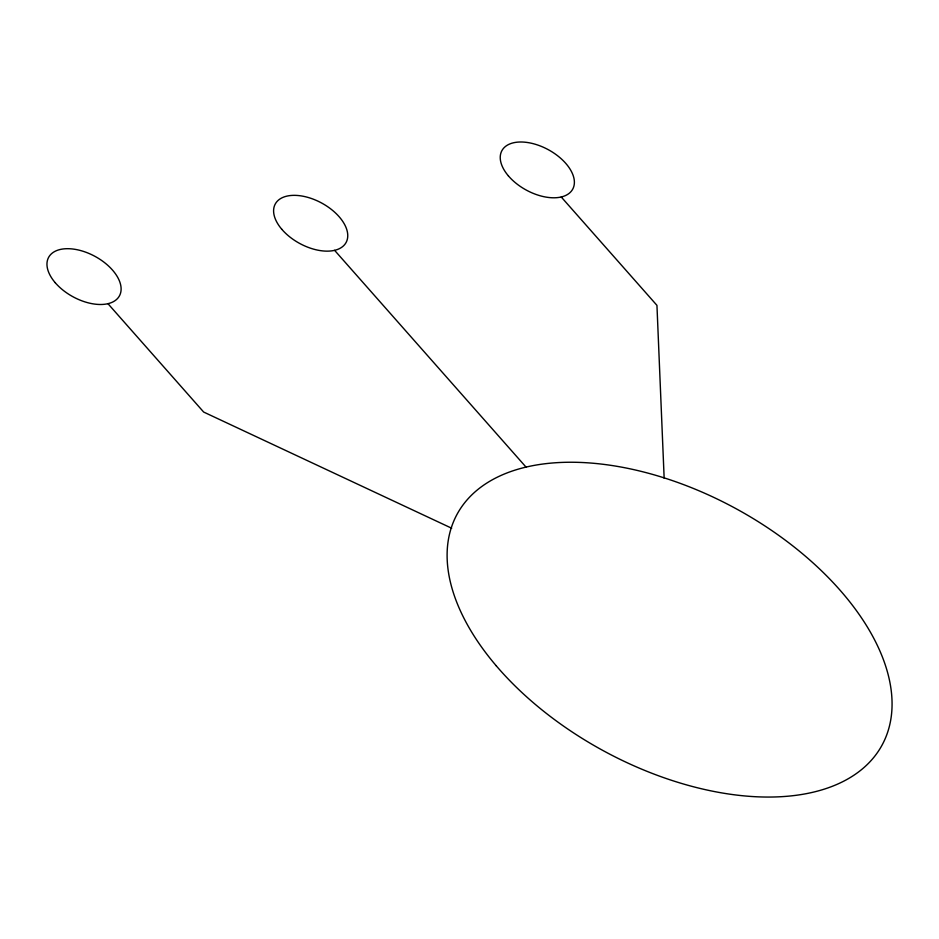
<?xml version="1.0" encoding="UTF-8"?>
<svg xmlns="http://www.w3.org/2000/svg" width="939" height="939" viewBox="0 0 939 939"><rect width="100%" height="100%" fill="white"/><g stroke="black" fill="none" stroke-linecap="round" stroke-linejoin="round"><path stroke-width="1.41" d="M451.682 528.223L203.669 412.057L107.962 303.684M561.24 196.99L656.948 305.363L664.155 478.209M334.601 250.337L526.016 467.082M55.143 282.616A40.307 23.006 28.5 0 0 118.607 297.182A40.307 23.006 28.5 0 0 78.348 249.985A40.307 23.006 28.5 0 0 55.143 282.616M508.422 175.922A40.307 23.006 28.5 0 0 571.886 190.476A40.307 23.006 28.5 0 0 531.627 143.291A40.307 23.006 28.5 0 0 508.422 175.922M496.226 665.774A241.828 138.021 28.5 0 0 877.038 753.148A241.828 138.021 28.5 0 0 635.457 470.016A241.828 138.021 28.5 0 0 496.226 665.774M281.782 229.269A40.307 23.006 28.5 0 0 345.247 243.835A40.307 23.006 28.5 0 0 304.987 196.638A40.307 23.006 28.5 0 0 281.782 229.269"/></g></svg>
